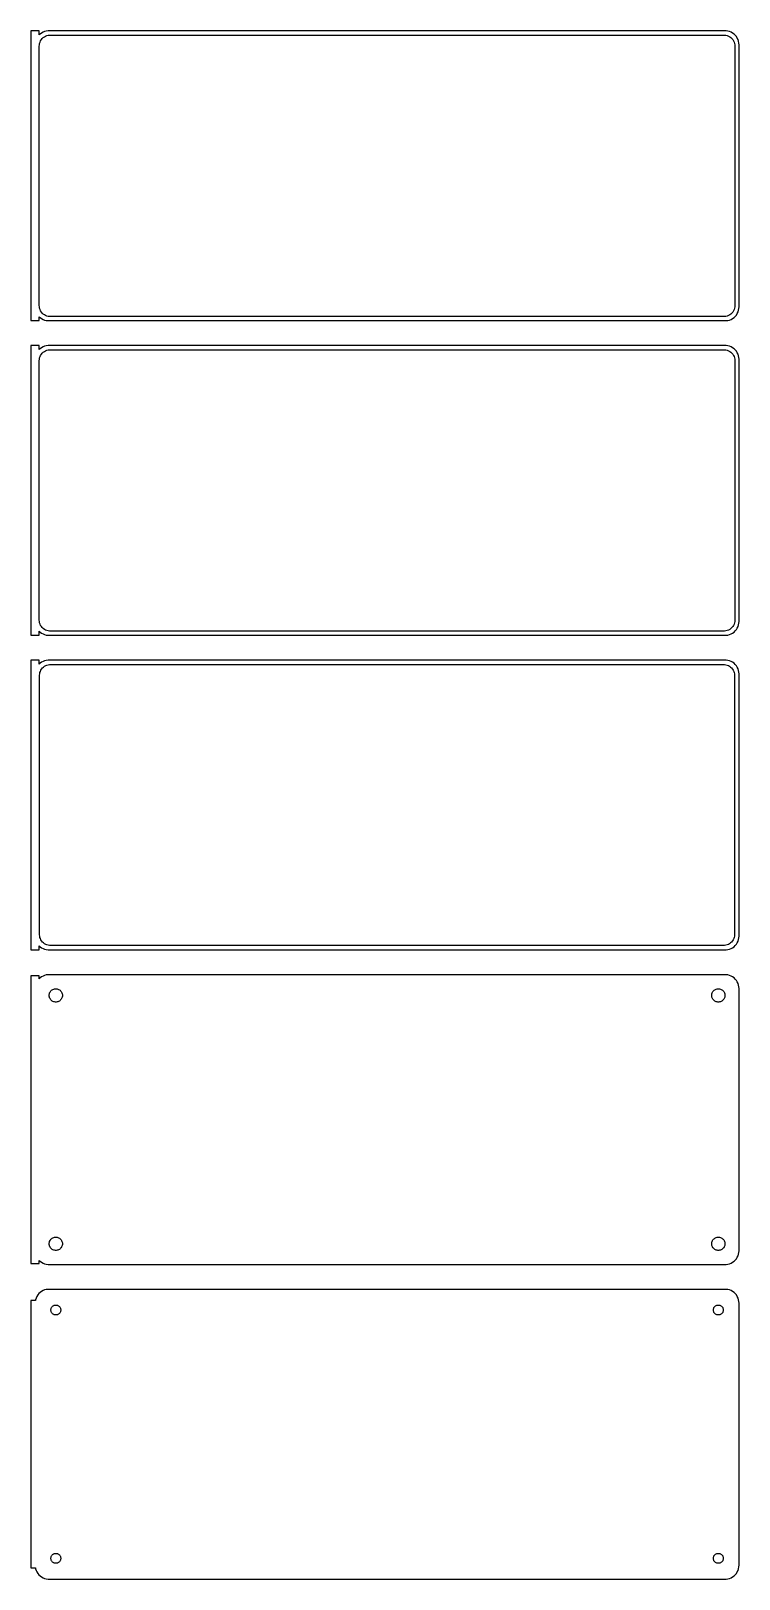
# Model space of a CAD drawing. Header units: metres. Extents: x -129 to 128, y 404 to 964.
import ezdxf

# ---------------------------------------------------------------- set-up
doc = ezdxf.new("R2010")
doc.units = ezdxf.units.M

msp = doc.modelspace()

# ---------------------------------------------------------------- linework, layer by layer
for p, q in [((-126, 964.49), (-129, 964.49)), ((-129, 964.49), (-129, 859.51)), ((-126, 963.059), (-126, 964.49)), ((-125.687, 963.353), (-126, 963.059)), ((-126, 959), (-125.968, 959.501)), ((-125.968, 959.501), (-125.874, 959.995)), ((-125.874, 959.995), (-125.719, 960.472)), ((-125.719, 960.472), (-125.505, 960.927)), ((-125.179, 963.722), (-125.687, 963.353)), ((-125.505, 960.927), (-125.236, 961.351)), ((-125.236, 961.351), (-124.916, 961.738)), ((-124.629, 964.024), (-125.179, 963.722)), ((-124.916, 961.738), (-124.55, 962.082)), ((-124.045, 964.255), (-124.629, 964.024)), ((-124.55, 962.082), (-124.143, 962.377)), ((-124.143, 962.377), (-123.703, 962.619)), ((-123.437, 964.411), (-124.045, 964.255)), ((-123.703, 962.619), (-123.236, 962.804)), ((-122.814, 964.49), (-123.437, 964.411)), ((-123.236, 962.804), (-122.75, 962.929)), ((122.814, 964.49), (-122.814, 964.49)), ((-122.75, 962.929), (-122.251, 962.992)), ((-122.251, 962.992), (122.251, 962.992)), ((122.251, 962.992), (122.75, 962.929)), ((122.75, 962.929), (123.236, 962.804)), ((123.437, 964.411), (122.814, 964.49)), ((123.236, 962.804), (123.703, 962.619)), ((124.045, 964.255), (123.437, 964.411)), ((123.703, 962.619), (124.143, 962.377)), ((124.629, 964.024), (124.045, 964.255)), ((124.143, 962.377), (124.55, 962.082)), ((124.55, 962.082), (124.916, 961.738)), ((125.179, 963.722), (124.629, 964.024)), ((124.916, 961.738), (125.236, 961.351)), ((125.687, 963.353), (125.179, 963.722)), ((125.236, 961.351), (125.505, 960.927)), ((125.505, 960.927), (125.719, 960.472)), ((126.145, 962.923), (125.687, 963.353)), ((125.719, 960.472), (125.874, 959.995)), ((125.874, 959.995), (125.968, 959.501)), ((125.968, 959.501), (126, 959)), ((126.545, 962.439), (126.145, 962.923)), ((126.882, 961.909), (126.545, 962.439)), ((127.149, 961.341), (126.882, 961.909)), ((127.343, 960.743), (127.149, 961.341)), ((127.461, 960.127), (127.343, 960.743)), ((127.5, 959.5), (127.461, 960.127)), ((127.5, 864.5), (127.5, 959.5)), ((-126, 865), (-126, 959)), ((126, 959), (126, 865)), ((-125.968, 864.499), (-126, 865)), ((-125.874, 864.005), (-125.968, 864.499)), ((-125.719, 863.528), (-125.874, 864.005)), ((125.874, 864.005), (125.719, 863.528)), ((125.968, 864.499), (125.874, 864.005)), ((126, 865), (125.968, 864.499)), ((127.461, 863.873), (127.5, 864.5)), ((-129, 859.51), (-126, 859.51)), ((-126, 860.941), (-125.687, 860.647)), ((-126, 859.51), (-126, 860.941)), ((-125.505, 863.073), (-125.719, 863.528)), ((-125.687, 860.647), (-125.179, 860.278)), ((-125.236, 862.649), (-125.505, 863.073)), ((-124.916, 862.262), (-125.236, 862.649)), ((-125.179, 860.278), (-124.629, 859.976)), ((-124.55, 861.918), (-124.916, 862.262)), ((-124.629, 859.976), (-124.045, 859.745)), ((-124.143, 861.623), (-124.55, 861.918)), ((-123.703, 861.381), (-124.143, 861.623)), ((-124.045, 859.745), (-123.437, 859.589)), ((-123.236, 861.196), (-123.703, 861.381)), ((-123.437, 859.589), (-122.814, 859.51)), ((-122.75, 861.071), (-123.236, 861.196)), ((-122.814, 859.51), (122.814, 859.51)), ((-122.251, 861.008), (-122.75, 861.071)), ((122.251, 861.008), (-122.251, 861.008)), ((122.75, 861.071), (122.251, 861.008)), ((123.236, 861.196), (122.75, 861.071)), ((122.814, 859.51), (123.437, 859.589)), ((123.703, 861.381), (123.236, 861.196)), ((123.437, 859.589), (124.045, 859.745)), ((124.143, 861.623), (123.703, 861.381)), ((124.045, 859.745), (124.629, 859.976)), ((124.55, 861.918), (124.143, 861.623)), ((124.916, 862.262), (124.55, 861.918)), ((124.629, 859.976), (125.179, 860.278)), ((125.236, 862.649), (124.916, 862.262)), ((125.179, 860.278), (125.687, 860.647)), ((125.505, 863.073), (125.236, 862.649)), ((125.719, 863.528), (125.505, 863.073)), ((125.687, 860.647), (126.145, 861.077)), ((126.145, 861.077), (126.545, 861.561)), ((126.545, 861.561), (126.882, 862.091)), ((126.882, 862.091), (127.149, 862.659)), ((127.149, 862.659), (127.343, 863.257)), ((127.343, 863.257), (127.461, 863.873)), ((-126, 850.49), (-129, 850.49)), ((-129, 850.49), (-129, 745.51)), ((-126, 849.059), (-126, 850.49)), ((-125.687, 849.353), (-126, 849.059)), ((-125.179, 849.722), (-125.687, 849.353)), ((-125.505, 846.927), (-125.236, 847.351)), ((-125.236, 847.351), (-124.916, 847.738)), ((-124.629, 850.024), (-125.179, 849.722)), ((-124.916, 847.738), (-124.55, 848.082)), ((-124.045, 850.255), (-124.629, 850.024)), ((-124.55, 848.082), (-124.143, 848.377)), ((-124.143, 848.377), (-123.703, 848.619)), ((-123.437, 850.411), (-124.045, 850.255)), ((-123.703, 848.619), (-123.236, 848.804)), ((-122.814, 850.49), (-123.437, 850.411)), ((-123.236, 848.804), (-122.75, 848.929)), ((122.814, 850.49), (-122.814, 850.49)), ((-122.75, 848.929), (-122.251, 848.992)), ((-122.251, 848.992), (122.251, 848.992)), ((122.251, 848.992), (122.75, 848.929)), ((122.75, 848.929), (123.236, 848.804)), ((123.437, 850.411), (122.814, 850.49)), ((123.236, 848.804), (123.703, 848.619)), ((124.045, 850.255), (123.437, 850.411)), ((123.703, 848.619), (124.143, 848.377)), ((124.629, 850.024), (124.045, 850.255)), ((124.143, 848.377), (124.55, 848.082)), ((124.55, 848.082), (124.916, 847.738)), ((125.179, 849.722), (124.629, 850.024)), ((124.916, 847.738), (125.236, 847.351)), ((125.687, 849.353), (125.179, 849.722)), ((125.236, 847.351), (125.505, 846.927)), ((126.145, 848.923), (125.687, 849.353)), ((126.545, 848.439), (126.145, 848.923)), ((126.882, 847.909), (126.545, 848.439)), ((127.149, 847.341), (126.882, 847.909)), ((127.343, 846.743), (127.149, 847.341)), ((-126, 845), (-125.968, 845.501)), ((-126, 751), (-126, 845)), ((-125.968, 845.501), (-125.874, 845.995)), ((-125.874, 845.995), (-125.719, 846.472)), ((-125.719, 846.472), (-125.505, 846.927)), ((125.505, 846.927), (125.719, 846.472)), ((125.719, 846.472), (125.874, 845.995)), ((125.874, 845.995), (125.968, 845.501)), ((125.968, 845.501), (126, 845)), ((126, 845), (126, 751)), ((127.461, 846.127), (127.343, 846.743)), ((127.5, 845.5), (127.461, 846.127)), ((127.5, 750.5), (127.5, 845.5)), ((-125.968, 750.499), (-126, 751)), ((-126, 746.941), (-125.687, 746.647)), ((-126, 745.51), (-126, 746.941)), ((-125.874, 750.005), (-125.968, 750.499)), ((-125.719, 749.528), (-125.874, 750.005)), ((-125.505, 749.073), (-125.719, 749.528)), ((-125.687, 746.647), (-125.179, 746.278)), ((-125.236, 748.649), (-125.505, 749.073)), ((-124.916, 748.262), (-125.236, 748.649)), ((-125.179, 746.278), (-124.629, 745.976)), ((-124.55, 747.918), (-124.916, 748.262)), ((-124.143, 747.623), (-124.55, 747.918)), ((-123.703, 747.381), (-124.143, 747.623)), ((-123.236, 747.196), (-123.703, 747.381)), ((-122.75, 747.071), (-123.236, 747.196)), ((-122.251, 747.008), (-122.75, 747.071)), ((122.251, 747.008), (-122.251, 747.008)), ((122.75, 747.071), (122.251, 747.008)), ((123.236, 747.196), (122.75, 747.071)), ((123.703, 747.381), (123.236, 747.196)), ((124.143, 747.623), (123.703, 747.381)), ((124.55, 747.918), (124.143, 747.623)), ((124.916, 748.262), (124.55, 747.918)), ((124.629, 745.976), (125.179, 746.278)), ((125.236, 748.649), (124.916, 748.262)), ((125.179, 746.278), (125.687, 746.647)), ((125.505, 749.073), (125.236, 748.649)), ((125.719, 749.528), (125.505, 749.073)), ((125.687, 746.647), (126.145, 747.077)), ((125.874, 750.005), (125.719, 749.528)), ((125.968, 750.499), (125.874, 750.005)), ((126, 751), (125.968, 750.499)), ((126.145, 747.077), (126.545, 747.561)), ((126.545, 747.561), (126.882, 748.091)), ((126.882, 748.091), (127.149, 748.659)), ((127.149, 748.659), (127.343, 749.257)), ((127.343, 749.257), (127.461, 749.873)), ((127.461, 749.873), (127.5, 750.5)), ((-129, 745.51), (-126, 745.51)), ((-124.629, 745.976), (-124.045, 745.745)), ((-124.045, 745.745), (-123.437, 745.589)), ((-123.437, 745.589), (-122.814, 745.51)), ((-122.814, 745.51), (122.814, 745.51)), ((122.814, 745.51), (123.437, 745.589)), ((123.437, 745.589), (124.045, 745.745)), ((124.045, 745.745), (124.629, 745.976)), ((-126, 736.49), (-129, 736.49)), ((-129, 736.49), (-129, 631.51)), ((-126, 735.059), (-126, 736.49)), ((-125.687, 735.353), (-126, 735.059)), ((-125.179, 735.722), (-125.687, 735.353)), ((-124.629, 736.024), (-125.179, 735.722)), ((-124.045, 736.255), (-124.629, 736.024)), ((-123.437, 736.411), (-124.045, 736.255)), ((-122.814, 736.49), (-123.437, 736.411)), ((122.814, 736.49), (-122.814, 736.49)), ((123.437, 736.411), (122.814, 736.49)), ((124.045, 736.255), (123.437, 736.411)), ((124.629, 736.024), (124.045, 736.255)), ((125.179, 735.722), (124.629, 736.024)), ((125.687, 735.353), (125.179, 735.722)), ((126.145, 734.923), (125.687, 735.353)), ((126.545, 734.439), (126.145, 734.923)), ((-125.873, 731), (-125.842, 731.485)), ((-125.873, 637), (-125.873, 731)), ((-125.842, 731.485), (-125.751, 731.963)), ((-125.751, 731.963), (-125.601, 732.426)), ((-125.601, 732.426), (-125.394, 732.866)), ((-125.394, 732.866), (-125.133, 733.276)), ((-125.133, 733.276), (-124.823, 733.651)), ((-124.823, 733.651), (-124.469, 733.984)), ((-124.469, 733.984), (-124.075, 734.27)), ((-124.075, 734.27), (-123.649, 734.504)), ((-123.649, 734.504), (-123.197, 734.683)), ((-123.197, 734.683), (-122.726, 734.804)), ((-122.726, 734.804), (-122.243, 734.865)), ((-122.243, 734.865), (122.243, 734.865)), ((122.243, 734.865), (122.726, 734.804)), ((122.726, 734.804), (123.197, 734.683)), ((123.197, 734.683), (123.649, 734.504)), ((123.649, 734.504), (124.075, 734.27)), ((124.075, 734.27), (124.469, 733.984)), ((124.469, 733.984), (124.823, 733.651)), ((124.823, 733.651), (125.133, 733.276)), ((125.133, 733.276), (125.394, 732.866)), ((125.394, 732.866), (125.601, 732.426)), ((125.601, 732.426), (125.751, 731.963)), ((125.751, 731.963), (125.842, 731.485)), ((125.842, 731.485), (125.873, 731)), ((125.873, 731), (125.873, 637)), ((126.882, 733.909), (126.545, 734.439)), ((127.149, 733.341), (126.882, 733.909)), ((127.343, 732.743), (127.149, 733.341)), ((127.461, 732.127), (127.343, 732.743)), ((127.5, 731.5), (127.461, 732.127)), ((127.5, 636.5), (127.5, 731.5)), ((-125.842, 636.515), (-125.873, 637)), ((-125.751, 636.037), (-125.842, 636.515)), ((-125.601, 635.574), (-125.751, 636.037)), ((-125.394, 635.134), (-125.601, 635.574)), ((-125.133, 634.724), (-125.394, 635.134)), ((-124.823, 634.349), (-125.133, 634.724)), ((-124.469, 634.016), (-124.823, 634.349)), ((-124.075, 633.73), (-124.469, 634.016)), ((124.469, 634.016), (124.075, 633.73)), ((124.823, 634.349), (124.469, 634.016)), ((125.133, 634.724), (124.823, 634.349)), ((125.394, 635.134), (125.133, 634.724)), ((125.601, 635.574), (125.394, 635.134)), ((125.751, 636.037), (125.601, 635.574)), ((125.842, 636.515), (125.751, 636.037)), ((125.873, 637), (125.842, 636.515)), ((126.545, 633.561), (126.882, 634.091)), ((126.882, 634.091), (127.149, 634.659)), ((127.149, 634.659), (127.343, 635.257)), ((127.343, 635.257), (127.461, 635.873)), ((127.461, 635.873), (127.5, 636.5)), ((-129, 631.51), (-126, 631.51)), ((-126, 632.941), (-125.687, 632.647)), ((-126, 631.51), (-126, 632.941)), ((-125.687, 632.647), (-125.179, 632.278)), ((-125.179, 632.278), (-124.629, 631.976)), ((-124.629, 631.976), (-124.045, 631.745)), ((-123.649, 633.496), (-124.075, 633.73)), ((-124.045, 631.745), (-123.437, 631.589)), ((-123.197, 633.317), (-123.649, 633.496)), ((-123.437, 631.589), (-122.814, 631.51)), ((-122.726, 633.196), (-123.197, 633.317)), ((-122.814, 631.51), (122.814, 631.51)), ((-122.243, 633.135), (-122.726, 633.196)), ((122.243, 633.135), (-122.243, 633.135)), ((122.726, 633.196), (122.243, 633.135)), ((123.197, 633.317), (122.726, 633.196)), ((122.814, 631.51), (123.437, 631.589)), ((123.649, 633.496), (123.197, 633.317)), ((123.437, 631.589), (124.045, 631.745)), ((124.075, 633.73), (123.649, 633.496)), ((124.045, 631.745), (124.629, 631.976)), ((124.629, 631.976), (125.179, 632.278)), ((125.179, 632.278), (125.687, 632.647)), ((125.687, 632.647), (126.145, 633.077)), ((126.145, 633.077), (126.545, 633.561)), ((-126, 622.115), (-129, 622.115)), ((-129, 622.115), (-129, 517.885)), ((-126, 621.059), (-126, 622.115)), ((-125.687, 621.353), (-126, 621.059)), ((-125.179, 621.722), (-125.687, 621.353)), ((-124.629, 622.024), (-125.179, 621.722)), ((-124.045, 622.255), (-124.629, 622.024)), ((-123.437, 622.411), (-124.045, 622.255)), ((-122.814, 622.49), (-123.437, 622.411)), ((122.814, 622.49), (-122.814, 622.49)), ((-121.286, 617.026), (-121.022, 617.172)), ((-121.022, 617.172), (-120.742, 617.283)), ((-120.742, 617.283), (-120.45, 617.357)), ((-120.45, 617.357), (-120.151, 617.395)), ((-120.151, 617.395), (-119.849, 617.395)), ((-119.849, 617.395), (-119.55, 617.357)), ((-119.55, 617.357), (-119.258, 617.283)), ((-119.258, 617.283), (-118.978, 617.172)), ((-118.978, 617.172), (-118.714, 617.026)), ((118.714, 617.026), (118.978, 617.172)), ((118.978, 617.172), (119.258, 617.283)), ((119.258, 617.283), (119.55, 617.357)), ((119.55, 617.357), (119.849, 617.395)), ((119.849, 617.395), (120.151, 617.395)), ((120.151, 617.395), (120.45, 617.357)), ((120.45, 617.357), (120.742, 617.283)), ((120.742, 617.283), (121.022, 617.172)), ((121.022, 617.172), (121.286, 617.026)), ((123.437, 622.411), (122.814, 622.49)), ((124.045, 622.255), (123.437, 622.411)), ((124.629, 622.024), (124.045, 622.255)), ((125.179, 621.722), (124.629, 622.024)), ((125.687, 621.353), (125.179, 621.722)), ((126.145, 620.923), (125.687, 621.353)), ((126.545, 620.439), (126.145, 620.923)), ((126.882, 619.909), (126.545, 620.439)), ((127.149, 619.341), (126.882, 619.909)), ((127.343, 618.743), (127.149, 619.341)), ((127.461, 618.127), (127.343, 618.743)), ((127.5, 617.5), (127.461, 618.127)), ((127.5, 522.5), (127.5, 617.5)), ((-122.4, 615), (-122.381, 615.301)), ((-122.381, 614.699), (-122.4, 615)), ((-122.381, 615.301), (-122.325, 615.597)), ((-122.325, 614.403), (-122.381, 614.699)), ((-122.325, 615.597), (-122.231, 615.883)), ((-122.231, 614.117), (-122.325, 614.403)), ((-122.231, 615.883), (-122.103, 616.156)), ((-122.103, 613.844), (-122.231, 614.117)), ((-122.103, 616.156), (-121.942, 616.411)), ((-121.942, 613.589), (-122.103, 613.844)), ((-121.942, 616.411), (-121.75, 616.643)), ((-121.75, 613.357), (-121.942, 613.589)), ((-121.75, 616.643), (-121.53, 616.849)), ((-121.53, 613.151), (-121.75, 613.357)), ((-121.53, 616.849), (-121.286, 617.026)), ((-121.286, 612.974), (-121.53, 613.151)), ((-121.022, 612.828), (-121.286, 612.974)), ((-120.742, 612.717), (-121.022, 612.828)), ((-120.45, 612.643), (-120.742, 612.717)), ((-120.151, 612.605), (-120.45, 612.643)), ((-119.849, 612.605), (-120.151, 612.605)), ((-119.55, 612.643), (-119.849, 612.605)), ((-119.258, 612.717), (-119.55, 612.643)), ((-118.978, 612.828), (-119.258, 612.717)), ((-118.714, 612.974), (-118.978, 612.828)), ((-118.714, 617.026), (-118.47, 616.849)), ((-118.47, 613.151), (-118.714, 612.974)), ((-118.47, 616.849), (-118.25, 616.643)), ((-118.25, 613.357), (-118.47, 613.151)), ((-118.25, 616.643), (-118.058, 616.411)), ((-118.058, 613.589), (-118.25, 613.357)), ((-118.058, 616.411), (-117.897, 616.156)), ((-117.897, 613.844), (-118.058, 613.589)), ((-117.897, 616.156), (-117.769, 615.883)), ((-117.769, 614.117), (-117.897, 613.844)), ((-117.769, 615.883), (-117.675, 615.597)), ((-117.675, 614.403), (-117.769, 614.117)), ((-117.675, 615.597), (-117.619, 615.301)), ((-117.619, 614.699), (-117.675, 614.403)), ((-117.619, 615.301), (-117.6, 615)), ((-117.6, 615), (-117.619, 614.699)), ((117.6, 615), (117.619, 615.301)), ((117.619, 614.699), (117.6, 615)), ((117.619, 615.301), (117.675, 615.597)), ((117.675, 614.403), (117.619, 614.699)), ((117.675, 615.597), (117.769, 615.883)), ((117.769, 614.117), (117.675, 614.403)), ((117.769, 615.883), (117.897, 616.156)), ((117.897, 613.844), (117.769, 614.117)), ((117.897, 616.156), (118.058, 616.411)), ((118.058, 613.589), (117.897, 613.844)), ((118.058, 616.411), (118.25, 616.643)), ((118.25, 613.357), (118.058, 613.589)), ((118.25, 616.643), (118.47, 616.849)), ((118.47, 613.151), (118.25, 613.357)), ((118.47, 616.849), (118.714, 617.026)), ((118.714, 612.974), (118.47, 613.151)), ((118.978, 612.828), (118.714, 612.974)), ((119.258, 612.717), (118.978, 612.828)), ((119.55, 612.643), (119.258, 612.717)), ((119.849, 612.605), (119.55, 612.643)), ((120.151, 612.605), (119.849, 612.605)), ((120.45, 612.643), (120.151, 612.605)), ((120.742, 612.717), (120.45, 612.643)), ((121.022, 612.828), (120.742, 612.717)), ((121.286, 612.974), (121.022, 612.828)), ((121.286, 617.026), (121.53, 616.849)), ((121.53, 613.151), (121.286, 612.974)), ((121.53, 616.849), (121.75, 616.643)), ((121.75, 613.357), (121.53, 613.151)), ((121.75, 616.643), (121.942, 616.411)), ((121.942, 613.589), (121.75, 613.357)), ((121.942, 616.411), (122.103, 616.156)), ((122.103, 613.844), (121.942, 613.589)), ((122.103, 616.156), (122.231, 615.883)), ((122.231, 614.117), (122.103, 613.844)), ((122.231, 615.883), (122.325, 615.597)), ((122.325, 614.403), (122.231, 614.117)), ((122.325, 615.597), (122.381, 615.301)), ((122.381, 614.699), (122.325, 614.403)), ((122.381, 615.301), (122.4, 615)), ((122.4, 615), (122.381, 614.699)), ((-120.742, 527.283), (-120.45, 527.357)), ((-120.45, 527.357), (-120.151, 527.395)), ((-120.151, 527.395), (-119.849, 527.395)), ((-119.849, 527.395), (-119.55, 527.357)), ((-119.55, 527.357), (-119.258, 527.283)), ((119.258, 527.283), (119.55, 527.357)), ((119.55, 527.357), (119.849, 527.395)), ((119.849, 527.395), (120.151, 527.395)), ((120.151, 527.395), (120.45, 527.357)), ((120.45, 527.357), (120.742, 527.283)), ((-122.4, 525), (-122.381, 525.301)), ((-122.381, 524.699), (-122.4, 525)), ((-122.381, 525.301), (-122.325, 525.597)), ((-122.325, 524.403), (-122.381, 524.699)), ((-122.325, 525.597), (-122.231, 525.883)), ((-122.231, 524.117), (-122.325, 524.403)), ((-122.231, 525.883), (-122.103, 526.156)), ((-122.103, 523.844), (-122.231, 524.117)), ((-122.103, 526.156), (-121.942, 526.411)), ((-121.942, 523.589), (-122.103, 523.844)), ((-121.942, 526.411), (-121.75, 526.643)), ((-121.75, 523.357), (-121.942, 523.589)), ((-121.75, 526.643), (-121.53, 526.849)), ((-121.53, 523.151), (-121.75, 523.357)), ((-121.53, 526.849), (-121.286, 527.026)), ((-121.286, 522.974), (-121.53, 523.151)), ((-121.286, 527.026), (-121.022, 527.172)), ((-121.022, 522.828), (-121.286, 522.974)), ((-121.022, 527.172), (-120.742, 527.283)), ((-120.742, 522.717), (-121.022, 522.828)), ((-120.45, 522.643), (-120.742, 522.717)), ((-120.151, 522.605), (-120.45, 522.643)), ((-119.849, 522.605), (-120.151, 522.605)), ((-119.55, 522.643), (-119.849, 522.605)), ((-119.258, 522.717), (-119.55, 522.643)), ((-119.258, 527.283), (-118.978, 527.172)), ((-118.978, 522.828), (-119.258, 522.717)), ((-118.978, 527.172), (-118.714, 527.026)), ((-118.714, 522.974), (-118.978, 522.828)), ((-118.714, 527.026), (-118.47, 526.849)), ((-118.47, 523.151), (-118.714, 522.974)), ((-118.47, 526.849), (-118.25, 526.643)), ((-118.25, 523.357), (-118.47, 523.151)), ((-118.25, 526.643), (-118.058, 526.411)), ((-118.058, 523.589), (-118.25, 523.357)), ((-118.058, 526.411), (-117.897, 526.156)), ((-117.897, 523.844), (-118.058, 523.589)), ((-117.897, 526.156), (-117.769, 525.883)), ((-117.769, 524.117), (-117.897, 523.844)), ((-117.769, 525.883), (-117.675, 525.597)), ((-117.675, 524.403), (-117.769, 524.117)), ((-117.675, 525.597), (-117.619, 525.301)), ((-117.619, 524.699), (-117.675, 524.403)), ((-117.619, 525.301), (-117.6, 525)), ((-117.6, 525), (-117.619, 524.699)), ((117.6, 525), (117.619, 525.301)), ((117.619, 524.699), (117.6, 525)), ((117.619, 525.301), (117.675, 525.597)), ((117.675, 524.403), (117.619, 524.699)), ((117.675, 525.597), (117.769, 525.883)), ((117.769, 524.117), (117.675, 524.403)), ((117.769, 525.883), (117.897, 526.156)), ((117.897, 523.844), (117.769, 524.117)), ((117.897, 526.156), (118.058, 526.411)), ((118.058, 523.589), (117.897, 523.844)), ((118.058, 526.411), (118.25, 526.643)), ((118.25, 523.357), (118.058, 523.589)), ((118.25, 526.643), (118.47, 526.849)), ((118.47, 523.151), (118.25, 523.357)), ((118.47, 526.849), (118.714, 527.026)), ((118.714, 522.974), (118.47, 523.151)), ((118.714, 527.026), (118.978, 527.172)), ((118.978, 522.828), (118.714, 522.974)), ((118.978, 527.172), (119.258, 527.283)), ((119.258, 522.717), (118.978, 522.828)), ((119.55, 522.643), (119.258, 522.717)), ((119.849, 522.605), (119.55, 522.643)), ((120.151, 522.605), (119.849, 522.605)), ((120.45, 522.643), (120.151, 522.605)), ((120.742, 522.717), (120.45, 522.643)), ((120.742, 527.283), (121.022, 527.172)), ((121.022, 522.828), (120.742, 522.717)), ((121.022, 527.172), (121.286, 527.026)), ((121.286, 522.974), (121.022, 522.828)), ((121.286, 527.026), (121.53, 526.849)), ((121.53, 523.151), (121.286, 522.974)), ((121.53, 526.849), (121.75, 526.643)), ((121.75, 523.357), (121.53, 523.151)), ((121.75, 526.643), (121.942, 526.411)), ((121.942, 523.589), (121.75, 523.357)), ((121.942, 526.411), (122.103, 526.156)), ((122.103, 523.844), (121.942, 523.589)), ((122.103, 526.156), (122.231, 525.883)), ((122.231, 524.117), (122.103, 523.844)), ((122.231, 525.883), (122.325, 525.597)), ((122.325, 524.403), (122.231, 524.117)), ((122.325, 525.597), (122.381, 525.301)), ((122.381, 524.699), (122.325, 524.403)), ((122.381, 525.301), (122.4, 525)), ((122.4, 525), (122.381, 524.699)), ((127.343, 521.257), (127.461, 521.873)), ((127.461, 521.873), (127.5, 522.5)), ((-129, 517.885), (-126, 517.885)), ((-126, 517.885), (-126, 518.941)), ((-126, 518.941), (-125.687, 518.647)), ((-125.687, 518.647), (-125.179, 518.278)), ((-125.179, 518.278), (-124.629, 517.976)), ((-124.629, 517.976), (-124.045, 517.745)), ((-124.045, 517.745), (-123.437, 517.589)), ((-123.437, 517.589), (-122.814, 517.51)), ((-122.814, 517.51), (122.814, 517.51)), ((122.814, 517.51), (123.437, 517.589)), ((123.437, 517.589), (124.045, 517.745)), ((124.045, 517.745), (124.629, 517.976)), ((124.629, 517.976), (125.179, 518.278)), ((125.179, 518.278), (125.687, 518.647)), ((125.687, 518.647), (126.145, 519.077)), ((126.145, 519.077), (126.545, 519.561)), ((126.545, 519.561), (126.882, 520.091)), ((126.882, 520.091), (127.149, 520.659)), ((127.149, 520.659), (127.343, 521.257)), ((-127.149, 505.341), (-127.343, 504.743)), ((-126.882, 505.909), (-127.149, 505.341)), ((-126.545, 506.439), (-126.882, 505.909)), ((-126.145, 506.923), (-126.545, 506.439)), ((-125.687, 507.353), (-126.145, 506.923)), ((-125.179, 507.722), (-125.687, 507.353)), ((-124.629, 508.024), (-125.179, 507.722)), ((-124.045, 508.255), (-124.629, 508.024)), ((-123.437, 508.411), (-124.045, 508.255)), ((-122.814, 508.49), (-123.437, 508.411)), ((122.814, 508.49), (-122.814, 508.49)), ((123.437, 508.411), (122.814, 508.49)), ((124.045, 508.255), (123.437, 508.411)), ((124.629, 508.024), (124.045, 508.255)), ((125.179, 507.722), (124.629, 508.024)), ((125.687, 507.353), (125.179, 507.722)), ((126.145, 506.923), (125.687, 507.353)), ((126.545, 506.439), (126.145, 506.923)), ((126.882, 505.909), (126.545, 506.439)), ((127.149, 505.341), (126.882, 505.909)), ((127.343, 504.743), (127.149, 505.341)), ((-127.4, 504.444), (-129, 504.444)), ((-129, 504.444), (-129, 407.556)), ((-127.343, 504.743), (-127.4, 504.444)), ((-121.8, 501), (-121.786, 501.226)), ((-121.786, 500.774), (-121.8, 501)), ((-121.786, 501.226), (-121.743, 501.448)), ((-121.743, 500.552), (-121.786, 500.774)), ((-121.743, 501.448), (-121.674, 501.663)), ((-121.674, 500.337), (-121.743, 500.552)), ((-121.674, 501.663), (-121.577, 501.867)), ((-121.577, 500.133), (-121.674, 500.337)), ((-121.577, 501.867), (-121.456, 502.058)), ((-121.456, 499.942), (-121.577, 500.133)), ((-121.456, 502.058), (-121.312, 502.232)), ((-121.312, 499.768), (-121.456, 499.942)), ((-121.312, 502.232), (-121.147, 502.387)), ((-121.147, 499.613), (-121.312, 499.768)), ((-121.147, 502.387), (-120.964, 502.52)), ((-120.964, 499.48), (-121.147, 499.613)), ((-120.964, 502.52), (-120.766, 502.629)), ((-120.766, 499.371), (-120.964, 499.48)), ((-120.766, 502.629), (-120.556, 502.712)), ((-120.556, 499.288), (-120.766, 499.371)), ((-120.556, 502.712), (-120.337, 502.768)), ((-120.337, 499.232), (-120.556, 499.288)), ((-120.337, 502.768), (-120.113, 502.796)), ((-120.113, 502.796), (-119.887, 502.796)), ((-119.887, 502.796), (-119.663, 502.768)), ((-119.663, 502.768), (-119.444, 502.712)), ((-119.444, 499.288), (-119.663, 499.232)), ((-119.444, 502.712), (-119.234, 502.629)), ((-119.234, 499.371), (-119.444, 499.288)), ((-119.234, 502.629), (-119.036, 502.52)), ((-119.036, 499.48), (-119.234, 499.371)), ((-119.036, 502.52), (-118.853, 502.387)), ((-118.853, 499.613), (-119.036, 499.48)), ((-118.853, 502.387), (-118.688, 502.232)), ((-118.688, 499.768), (-118.853, 499.613)), ((-118.688, 502.232), (-118.544, 502.058)), ((-118.544, 499.942), (-118.688, 499.768)), ((-118.544, 502.058), (-118.423, 501.867)), ((-118.423, 500.133), (-118.544, 499.942)), ((-118.423, 501.867), (-118.326, 501.663)), ((-118.326, 500.337), (-118.423, 500.133)), ((-118.326, 501.663), (-118.257, 501.448)), ((-118.257, 500.552), (-118.326, 500.337)), ((-118.257, 501.448), (-118.214, 501.226)), ((-118.214, 500.774), (-118.257, 500.552)), ((-118.214, 501.226), (-118.2, 501)), ((-118.2, 501), (-118.214, 500.774)), ((118.2, 501), (118.214, 501.226)), ((118.214, 500.774), (118.2, 501)), ((118.214, 501.226), (118.257, 501.448)), ((118.257, 500.552), (118.214, 500.774)), ((118.257, 501.448), (118.326, 501.663)), ((118.326, 500.337), (118.257, 500.552)), ((118.326, 501.663), (118.423, 501.867)), ((118.423, 500.133), (118.326, 500.337)), ((118.423, 501.867), (118.544, 502.058)), ((118.544, 499.942), (118.423, 500.133)), ((118.544, 502.058), (118.688, 502.232)), ((118.688, 499.768), (118.544, 499.942)), ((118.688, 502.232), (118.853, 502.387)), ((118.853, 499.613), (118.688, 499.768)), ((118.853, 502.387), (119.036, 502.52)), ((119.036, 499.48), (118.853, 499.613)), ((119.036, 502.52), (119.234, 502.629)), ((119.234, 499.371), (119.036, 499.48)), ((119.234, 502.629), (119.444, 502.712)), ((119.444, 499.288), (119.234, 499.371)), ((119.444, 502.712), (119.663, 502.768)), ((119.663, 499.232), (119.444, 499.288)), ((119.663, 502.768), (119.887, 502.796)), ((119.887, 502.796), (120.113, 502.796)), ((120.113, 502.796), (120.337, 502.768)), ((120.337, 502.768), (120.556, 502.712)), ((120.556, 499.288), (120.337, 499.232)), ((120.556, 502.712), (120.766, 502.629)), ((120.766, 499.371), (120.556, 499.288)), ((120.766, 502.629), (120.964, 502.52)), ((120.964, 499.48), (120.766, 499.371)), ((120.964, 502.52), (121.147, 502.387)), ((121.147, 499.613), (120.964, 499.48)), ((121.147, 502.387), (121.312, 502.232)), ((121.312, 499.768), (121.147, 499.613)), ((121.312, 502.232), (121.456, 502.058)), ((121.456, 499.942), (121.312, 499.768)), ((121.456, 502.058), (121.577, 501.867)), ((121.577, 500.133), (121.456, 499.942)), ((121.577, 501.867), (121.674, 501.663)), ((121.674, 500.337), (121.577, 500.133)), ((121.674, 501.663), (121.743, 501.448)), ((121.743, 500.552), (121.674, 500.337)), ((121.743, 501.448), (121.786, 501.226)), ((121.786, 500.774), (121.743, 500.552)), ((121.786, 501.226), (121.8, 501)), ((121.8, 501), (121.786, 500.774)), ((127.461, 504.127), (127.343, 504.743)), ((127.5, 503.5), (127.461, 504.127)), ((127.5, 408.5), (127.5, 503.5)), ((-120.113, 499.204), (-120.337, 499.232)), ((-119.887, 499.204), (-120.113, 499.204)), ((-119.663, 499.232), (-119.887, 499.204)), ((119.887, 499.204), (119.663, 499.232)), ((120.113, 499.204), (119.887, 499.204)), ((120.337, 499.232), (120.113, 499.204)), ((-121.8, 411), (-121.786, 411.226)), ((-121.786, 410.774), (-121.8, 411)), ((-121.786, 411.226), (-121.743, 411.448)), ((-121.743, 410.552), (-121.786, 410.774)), ((-121.743, 411.448), (-121.674, 411.663)), ((-121.674, 410.337), (-121.743, 410.552)), ((-121.674, 411.663), (-121.577, 411.867)), ((-121.577, 410.133), (-121.674, 410.337)), ((-121.577, 411.867), (-121.456, 412.058)), ((-121.456, 409.942), (-121.577, 410.133)), ((-121.456, 412.058), (-121.312, 412.232)), ((-121.312, 409.768), (-121.456, 409.942)), ((-121.312, 412.232), (-121.147, 412.387)), ((-121.147, 409.613), (-121.312, 409.768)), ((-121.147, 412.387), (-120.964, 412.52)), ((-120.964, 409.48), (-121.147, 409.613)), ((-120.964, 412.52), (-120.766, 412.629)), ((-120.766, 412.629), (-120.556, 412.712)), ((-120.556, 412.712), (-120.337, 412.768)), ((-120.337, 412.768), (-120.113, 412.796)), ((-120.113, 412.796), (-119.887, 412.796)), ((-119.887, 412.796), (-119.663, 412.768)), ((-119.663, 412.768), (-119.444, 412.712)), ((-119.444, 412.712), (-119.234, 412.629)), ((-119.234, 412.629), (-119.036, 412.52)), ((-119.036, 412.52), (-118.853, 412.387)), ((-118.853, 409.613), (-119.036, 409.48)), ((-118.853, 412.387), (-118.688, 412.232)), ((-118.688, 409.768), (-118.853, 409.613)), ((-118.688, 412.232), (-118.544, 412.058)), ((-118.544, 409.942), (-118.688, 409.768)), ((-118.544, 412.058), (-118.423, 411.867)), ((-118.423, 410.133), (-118.544, 409.942)), ((-118.423, 411.867), (-118.326, 411.663)), ((-118.326, 410.337), (-118.423, 410.133)), ((-118.326, 411.663), (-118.257, 411.448)), ((-118.257, 410.552), (-118.326, 410.337)), ((-118.257, 411.448), (-118.214, 411.226)), ((-118.214, 410.774), (-118.257, 410.552)), ((-118.214, 411.226), (-118.2, 411)), ((-118.2, 411), (-118.214, 410.774)), ((118.2, 411), (118.214, 411.226)), ((118.214, 410.774), (118.2, 411)), ((118.214, 411.226), (118.257, 411.448)), ((118.257, 410.552), (118.214, 410.774)), ((118.257, 411.448), (118.326, 411.663)), ((118.326, 410.337), (118.257, 410.552)), ((118.326, 411.663), (118.423, 411.867)), ((118.423, 410.133), (118.326, 410.337)), ((118.423, 411.867), (118.544, 412.058)), ((118.544, 409.942), (118.423, 410.133)), ((118.544, 412.058), (118.688, 412.232)), ((118.688, 409.768), (118.544, 409.942)), ((118.688, 412.232), (118.853, 412.387)), ((118.853, 409.613), (118.688, 409.768)), ((118.853, 412.387), (119.036, 412.52)), ((119.036, 409.48), (118.853, 409.613)), ((119.036, 412.52), (119.234, 412.629)), ((119.234, 412.629), (119.444, 412.712)), ((119.444, 412.712), (119.663, 412.768)), ((119.663, 412.768), (119.887, 412.796)), ((119.887, 412.796), (120.113, 412.796)), ((120.113, 412.796), (120.337, 412.768)), ((120.337, 412.768), (120.556, 412.712)), ((120.556, 412.712), (120.766, 412.629)), ((120.766, 412.629), (120.964, 412.52)), ((120.964, 412.52), (121.147, 412.387)), ((121.147, 409.613), (120.964, 409.48)), ((121.147, 412.387), (121.312, 412.232)), ((121.312, 409.768), (121.147, 409.613)), ((121.312, 412.232), (121.456, 412.058)), ((121.456, 409.942), (121.312, 409.768)), ((121.456, 412.058), (121.577, 411.867)), ((121.577, 410.133), (121.456, 409.942)), ((121.577, 411.867), (121.674, 411.663)), ((121.674, 410.337), (121.577, 410.133)), ((121.674, 411.663), (121.743, 411.448)), ((121.743, 410.552), (121.674, 410.337)), ((121.743, 411.448), (121.786, 411.226)), ((121.786, 410.774), (121.743, 410.552)), ((121.786, 411.226), (121.8, 411)), ((121.8, 411), (121.786, 410.774)), ((-129, 407.556), (-127.4, 407.556)), ((-127.4, 407.556), (-127.343, 407.257)), ((-127.343, 407.257), (-127.149, 406.659)), ((-127.149, 406.659), (-126.882, 406.091)), ((-126.882, 406.091), (-126.545, 405.561)), ((-126.545, 405.561), (-126.145, 405.077)), ((-126.145, 405.077), (-125.687, 404.647)), ((-125.687, 404.647), (-125.179, 404.278)), ((-125.179, 404.278), (-124.629, 403.976)), ((-124.629, 403.976), (-124.045, 403.745)), ((-120.766, 409.371), (-120.964, 409.48)), ((-120.556, 409.288), (-120.766, 409.371)), ((-120.337, 409.232), (-120.556, 409.288)), ((-120.113, 409.204), (-120.337, 409.232)), ((-119.887, 409.204), (-120.113, 409.204)), ((-119.663, 409.232), (-119.887, 409.204)), ((-119.444, 409.288), (-119.663, 409.232)), ((-119.234, 409.371), (-119.444, 409.288)), ((-119.036, 409.48), (-119.234, 409.371)), ((119.234, 409.371), (119.036, 409.48)), ((119.444, 409.288), (119.234, 409.371)), ((119.663, 409.232), (119.444, 409.288)), ((119.887, 409.204), (119.663, 409.232)), ((120.113, 409.204), (119.887, 409.204)), ((120.337, 409.232), (120.113, 409.204)), ((120.556, 409.288), (120.337, 409.232)), ((120.766, 409.371), (120.556, 409.288)), ((120.964, 409.48), (120.766, 409.371)), ((124.045, 403.745), (124.629, 403.976)), ((124.629, 403.976), (125.179, 404.278)), ((125.179, 404.278), (125.687, 404.647)), ((125.687, 404.647), (126.145, 405.077)), ((126.145, 405.077), (126.545, 405.561)), ((126.545, 405.561), (126.882, 406.091)), ((126.882, 406.091), (127.149, 406.659)), ((127.149, 406.659), (127.343, 407.257)), ((127.343, 407.257), (127.461, 407.873)), ((127.461, 407.873), (127.5, 408.5)), ((-124.045, 403.745), (-123.437, 403.589)), ((-123.437, 403.589), (-122.814, 403.51)), ((-122.814, 403.51), (122.814, 403.51)), ((122.814, 403.51), (123.437, 403.589)), ((123.437, 403.589), (124.045, 403.745))]:
    msp.add_line(p, q)

doc.saveas('drawing.dxf')
